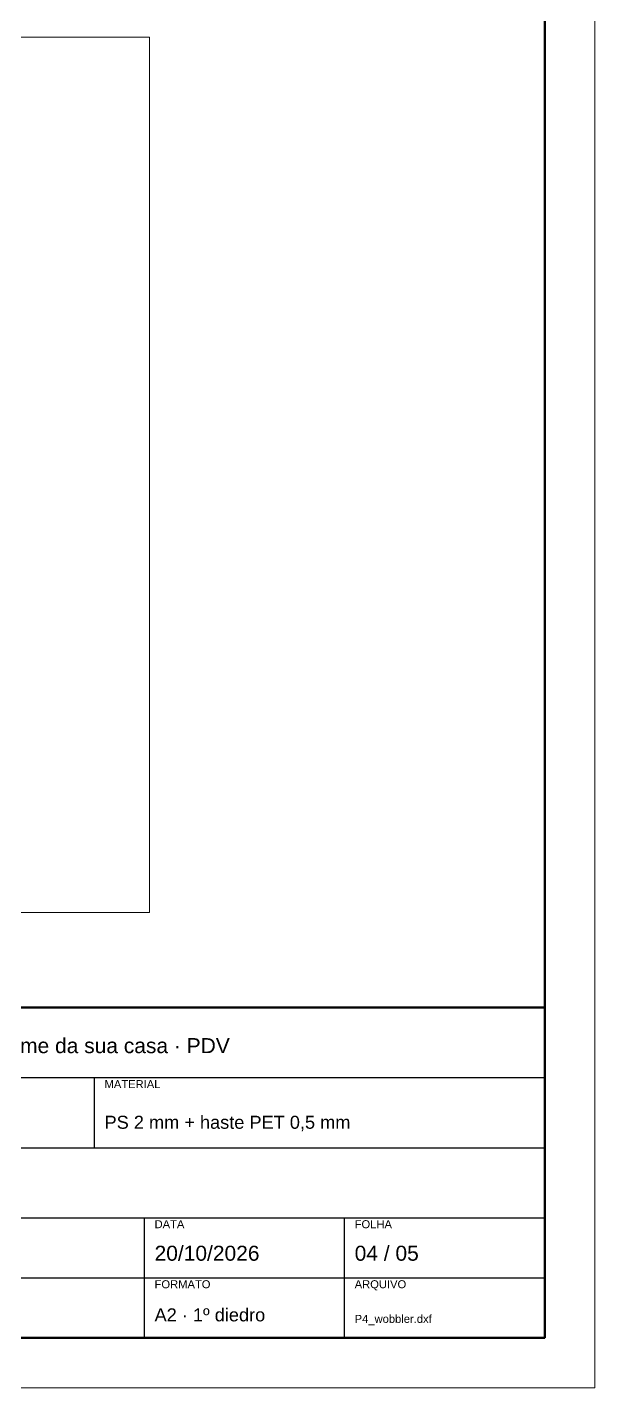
# Model space of a CAD drawing. Header units: millimetres. Extents: x 0 to 594, y 0 to 420.
# Drawn here: x 480.5 to 594, y 0 to 272 of the extents above; entities that cross this region are included whole.
import ezdxf
from ezdxf.enums import TextEntityAlignment as Align

# ---------------------------------------------------------------- set-up
doc = ezdxf.new("R2010")
doc.units = ezdxf.units.MM
for name, color, linetype, lineweight in [('00_MOLDURA', 7, 'CONTINUOUS', 50), ('09_TEXTO', 7, 'CONTINUOUS', 18), ('16_IMAGEM', 7, 'CONTINUOUS', 13)]:
    doc.layers.add(name, color=color, linetype=linetype, lineweight=lineweight)
doc.styles.add('ARIAL', font='Arial.ttf')
picture_1 = doc.add_image_def('image1.jpg', size_in_pixel=(1254, 1254))

msp = doc.modelspace()

# ---------------------------------------------------------------- linework, layer by layer
at = {"layer": '00_MOLDURA', "lineweight": 25}
for p, q in [((404, 62), (584, 62)), ((494, 48), (494, 62)), ((404, 48), (584, 48)), ((404, 34), (584, 34)), ((504, 10), (504, 34)), ((544, 10), (544, 34)), ((404, 22), (584, 22))]:
    msp.add_line(p, q, dxfattribs=at)
at = {"layer": '00_MOLDURA', "lineweight": 13}
msp.add_lwpolyline([(0, 0), (594, 0), (594, 420), (0, 420)], close=True, dxfattribs=at)
at = {"layer": '00_MOLDURA', "lineweight": 50}
for points in [[(20, 10), (584, 10), (584, 410), (20, 410)], [(404, 10), (584, 10), (584, 76), (404, 76)]]:
    msp.add_lwpolyline(points, close=True, dxfattribs=at)

# ---------------------------------------------------------------- texts
at = {"layer": '09_TEXTO', "style": 'ARIAL'}
for s, height, p in [('Escolha o perfume da sua casa · PDV', 3, (450, 66)), ('PS 2 mm + haste PET 0,5 mm', 2.6, (496, 51)), ('20/10/2026', 3, (506, 24.5)), ('04 / 05', 3, (546, 24.5)), ('A2 · 1º diedro', 2.6, (506, 12.5)), ('P4_wobbler.dxf', 1.6, (546, 12.5))]:
    msp.add_text(s, height=height, dxfattribs=at).set_placement(p, align=Align.BOTTOM_LEFT)
at = {"layer": '09_TEXTO', "color": 8, "style": 'ARIAL'}
for s, p in [('MATERIAL', (496, 61.5)), ('DATA', (506, 33.5)), ('FOLHA', (546, 33.5)), ('FORMATO', (506, 21.5)), ('ARQUIVO', (546, 21.5))]:
    msp.add_text(s, height=1.6, dxfattribs=at).set_placement(p, align=Align.TOP_LEFT)

# ---------------------------------------------------------------- pictures from other files: only their frames are drawn
at = {"layer": '16_IMAGEM'}
image = msp.add_image(picture_1, insert=(330, 95), size_in_units=(175, 175), dxfattribs=at)

doc.saveas('drawing.dxf')
